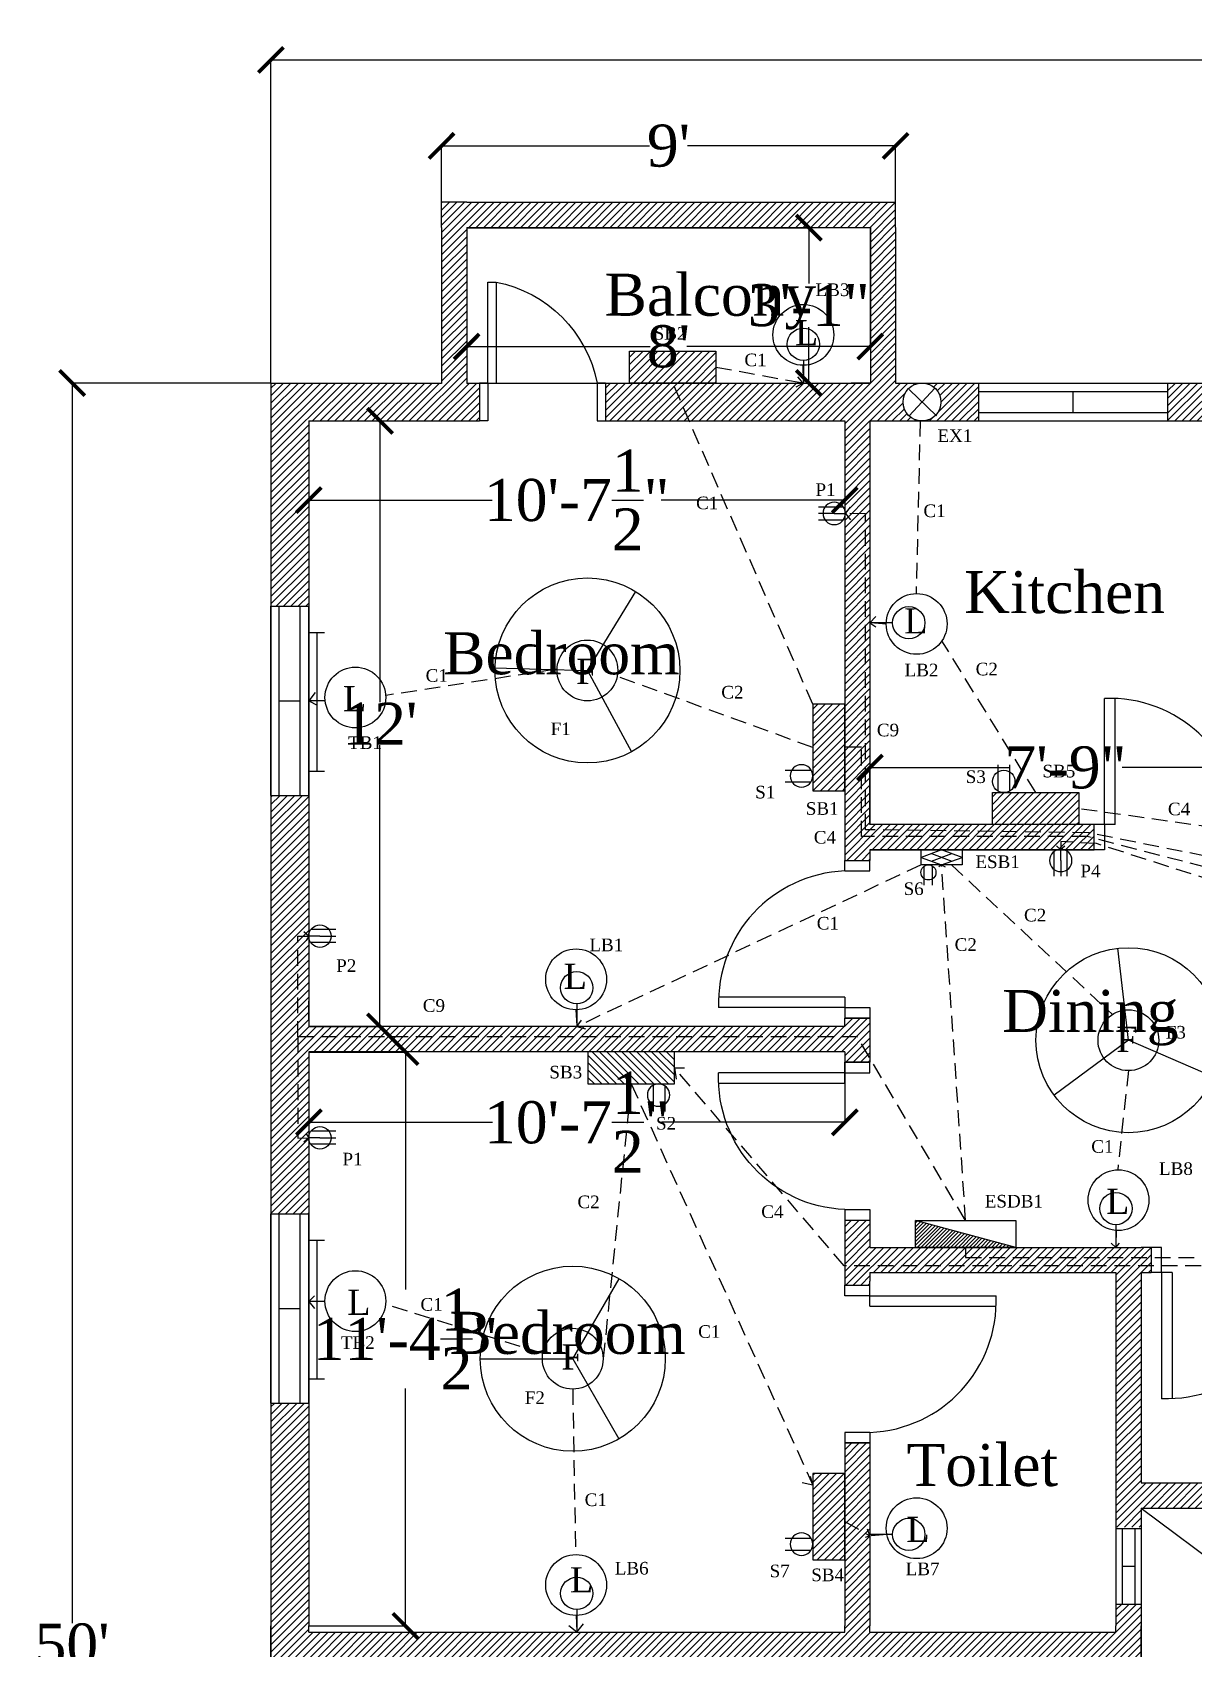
# Model space of a CAD drawing. Header units: inches. Extents: x -263 to 3557, y 209 to 1002.
# Drawn here: x -262.6 to 13.6, y 551.6 to 935.9 of the extents above; entities that cross this region are included whole.
import ezdxf

# ---------------------------------------------------------------- set-up
doc = ezdxf.new("R2010")
doc.units = ezdxf.units.IN
doc.header["$LTSCALE"] = 15
doc.header["$MEASUREMENT"] = 0
doc.linetypes.add('HIDDEN', pattern=[0.375, 0.25, -0.125])
for name, color, linetype in [('ConFit_name', 222, 'Continuous'), ('Dimensions', 18, 'Continuous'), ('Door', 84, 'Continuous'), ('EC', 20, 'HIDDEN'), ('EC_ARROW', 20, 'HIDDEN'), ('Fittings', 194, 'Continuous'), ('Fixtures', 34, 'Continuous'), ('GC', 152, 'HIDDEN'), ('GC_ARROW', 152, 'HIDDEN'), ('Hatches', 150, 'Continuous'), ('LF', 34, 'Continuous'), ('Maingate', 156, 'Continuous'), ('Text', 11, 'Continuous'), ('Window', 222, 'Continuous')]:
    doc.layers.add(name, color=color, linetype=linetype)
doc.styles.get("Standard").update_dxf_attribs({"font": 'times.ttf', "height": 10})
doc.dimstyles.get("Standard").update_dxf_attribs({"dimtxt": 6, "dimasz": 6, "dimexe": 0.18, "dimexo": 0.0625, "dimgap": 0.09, "dimtad": 0, "dimtih": 1, "dimtoh": 1, "dimzin": 0, "dimdsep": 46, "dimlunit": 4, "dimtxsty": 'Standard', "dimblk": 'ARCHTICK', "dimcen": 0.0625, "dimadec": 0, "dimazin": 0, "dimtfac": 1, "dimtofl": 0, "dimtmove": 0, "dimatfit": 3, "dimfxl": 1, "dimtolj": 1, "dimtzin": 0, "dimarcsym": 0})

# ---------------------------------------------------------------- blocks, each defined once
blk = doc.blocks.new('win')
for p, q in [((760.56, 398.24), (805.56, 398.24)), ((760.56, 398.24), (760.56, 389.24)), ((760.56, 396.24), (805.56, 396.24)), ((783.06, 396.24), (783.06, 391.24)), ((805.56, 398.24), (805.56, 389.24)), ((760.56, 391.24), (805.56, 391.24)), ((760.56, 389.24), (805.56, 389.24))]:
    blk.add_line(p, q)
blk = doc.blocks.new('window_vertical')
at = {"layer": 'Window', "rotation": 270}
blk.add_blockref('win', (-389.24, 805.56), dxfattribs=at)
blk = doc.blocks.new('window_v')
at = {"layer": 'Window'}
blk.add_blockref('win', (-760.56, -389.24), dxfattribs=at)
blk = doc.blocks.new('d22')
at = {"layer": 'Door'}
for p, q in [((0, -9), (0, 0)), ((2, 0), (0, 0)), ((2, -9), (2, 0)), ((28, -9), (28, 0)), ((28, 0), (30, 0)), ((30, -9), (30, 0)), ((2, -9), (0, -9)), ((2, -9), (4, -9)), ((2, -9), (2, -33)), ((4, -33), (4, -9)), ((30, -9), (28, -9)), ((2, -33), (4, -33))]:
    blk.add_line(p, q, dxfattribs=at)
blk.add_arc((-1.89, -3.11), 30.47, 281.1524, 348.8476, dxfattribs=at)
blk = doc.blocks.new('door')
at = {"layer": 'Door', "lineweight": -2}
for p, q in [((2.5, 6), (2.5, 36)), ((5, 6), (5, 36)), ((2.5, 6), (0, 6)), ((0, 0), (0, 6)), ((5, 6), (2.5, 6)), ((2.5, 6), (2.5, 0)), ((35, 6), (35, 0)), ((35, 6), (37.5, 6)), ((37.5, 6), (37.5, 0)), ((2.5, 0), (0, 0)), ((35, 0), (37.5, 0))]:
    blk.add_line(p, q, dxfattribs=at)
blk.add_arc((3.75, 4.75), 31.27, 2.2906, 92.2906, dxfattribs=at)
blk = doc.blocks.new('wi2')
at = {"layer": 'Window', "lineweight": -2}
for p, q in [((0, 6), (0, 0)), ((0, 6), (18, 6)), ((0, 4.5), (18, 4.5)), ((9, 4.5), (9, 1.5)), ((18, 6), (18, 0)), ((0, 1.5), (18, 1.5)), ((0, 0), (18, 0))]:
    blk.add_line(p, q, dxfattribs=at)
blk = doc.blocks.new('_ArchTick')
at = {"color": 0, "linetype": 'ByBlock', "const_width": 0.15}
blk.add_lwpolyline([(-0.5, -0.5), (0.5, 0.5)], dxfattribs=at)
blk = doc.blocks.new('*D45')
at = {"layer": 'Defpoints', "color": 0, "lineweight": -2}
for p in [(-205.87, 852.5), (-253.15, 252.5), (-205.87, 252.5)]:
    blk.add_point(p, dxfattribs=at)
at = {"layer": 'Dimensions', "color": 0, "lineweight": -2}
for p, q in [((-205.93, 852.5), (-253.33, 852.5)), ((-253.15, 852.5), (-253.15, 557.68)), ((-253.15, 252.5), (-253.15, 547.33)), ((-205.93, 252.5), (-253.33, 252.5))]:
    blk.add_line(p, q, dxfattribs=at)
at = {"layer": 'Dimensions', "color": 0, "lineweight": -2, "xscale": 6, "yscale": 6, "zscale": 6}
for p, rotation in [((-253.15, 852.5), 90), ((-253.15, 252.5), 270)]:
    blk.add_blockref('_ArchTick', p, dxfattribs=dict(at, rotation=rotation))
at = {"layer": 'Dimensions', "color": 0, "lineweight": -2, "insert": (-253.15, 552.5), "char_height": 10, "attachment_point": 5}
blk.add_mtext("\\A1;50'", dxfattribs=at)
blk = doc.blocks.new('*D46')
at = {"layer": 'Defpoints', "color": 0, "lineweight": -2}
for p in [(634.13, 929.32), (-205.87, 852.5), (634.13, 852.5)]:
    blk.add_point(p, dxfattribs=at)
at = {"layer": 'Dimensions', "color": 0, "lineweight": -2}
for p, q in [((-205.87, 852.57), (-205.87, 929.5)), ((-205.87, 929.32), (205.92, 929.32)), ((634.13, 929.32), (222.35, 929.32)), ((634.13, 852.57), (634.13, 929.5))]:
    blk.add_line(p, q, dxfattribs=at)
at = {"layer": 'Dimensions', "color": 0, "lineweight": -2, "xscale": 6, "yscale": 6, "zscale": 6, "rotation": 180}
blk.add_blockref('_ArchTick', (-205.87, 929.32), dxfattribs=at)
at = {"layer": 'Dimensions', "color": 0, "lineweight": -2, "xscale": 6, "yscale": 6, "zscale": 6}
blk.add_blockref('_ArchTick', (634.13, 929.32), dxfattribs=at)
at = {"layer": 'Dimensions', "color": 0, "lineweight": -2, "insert": (214.13, 929.32), "char_height": 10, "attachment_point": 5}
blk.add_mtext("\\A1;70'", dxfattribs=at)
blk = doc.blocks.new('*D47')
at = {"layer": 'Defpoints', "color": 0, "lineweight": -2}
for p in [(-57.29, 908.89), (-165.29, 895.5), (-57.29, 895.5)]:
    blk.add_point(p, dxfattribs=at)
at = {"layer": 'Dimensions', "color": 0, "lineweight": -2}
for p, q in [((-165.29, 895.57), (-165.29, 909.07)), ((-165.29, 908.89), (-115.79, 908.89)), ((-57.29, 908.89), (-106.78, 908.89)), ((-57.29, 895.57), (-57.29, 909.07))]:
    blk.add_line(p, q, dxfattribs=at)
at = {"layer": 'Dimensions', "color": 0, "lineweight": -2, "xscale": 6, "yscale": 6, "zscale": 6, "rotation": 180}
blk.add_blockref('_ArchTick', (-165.29, 908.89), dxfattribs=at)
at = {"layer": 'Dimensions', "color": 0, "lineweight": -2, "xscale": 6, "yscale": 6, "zscale": 6}
blk.add_blockref('_ArchTick', (-57.29, 908.89), dxfattribs=at)
at = {"layer": 'Dimensions', "color": 0, "lineweight": -2, "insert": (-111.29, 908.89), "char_height": 10, "attachment_point": 5}
blk.add_mtext("\\A1;9'", dxfattribs=at)
blk = doc.blocks.new('*D48')
at = {"layer": 'Defpoints', "color": 0, "lineweight": -2}
for p in [(-196.87, 843.5), (-196.87, 699.5), (-179.93, 699.5)]:
    blk.add_point(p, dxfattribs=at)
at = {"layer": 'Dimensions', "color": 0, "lineweight": -2}
for p, q in [((-196.81, 843.5), (-179.75, 843.5)), ((-179.93, 843.5), (-179.93, 776.59)), ((-179.93, 699.5), (-179.93, 766.41)), ((-196.81, 699.5), (-179.75, 699.5))]:
    blk.add_line(p, q, dxfattribs=at)
at = {"layer": 'Dimensions', "color": 0, "lineweight": -2, "xscale": 6, "yscale": 6, "zscale": 6}
for p, rotation in [((-179.93, 843.5), 90), ((-179.93, 699.5), 270)]:
    blk.add_blockref('_ArchTick', p, dxfattribs=dict(at, rotation=rotation))
at = {"layer": 'Dimensions', "color": 0, "lineweight": -2, "insert": (-179.93, 771.5), "char_height": 10, "attachment_point": 5}
blk.add_mtext("\\A1;12'", dxfattribs=at)
blk = doc.blocks.new('*D49')
at = {"layer": 'Defpoints', "color": 0, "lineweight": -2}
for p in [(-196.87, 843.5), (-69.37, 843.5), (-69.37, 824.69)]:
    blk.add_point(p, dxfattribs=at)
at = {"layer": 'Dimensions', "color": 0, "lineweight": -2}
for p, q in [((-196.87, 843.44), (-196.87, 824.51)), ((-69.37, 843.44), (-69.37, 824.51)), ((-196.87, 824.69), (-153.22, 824.69)), ((-69.37, 824.69), (-113.02, 824.69))]:
    blk.add_line(p, q, dxfattribs=at)
at = {"layer": 'Dimensions', "color": 0, "lineweight": -2, "xscale": 6, "yscale": 6, "zscale": 6, "rotation": 180}
blk.add_blockref('_ArchTick', (-196.87, 824.69), dxfattribs=at)
at = {"layer": 'Dimensions', "color": 0, "lineweight": -2, "xscale": 6, "yscale": 6, "zscale": 6}
blk.add_blockref('_ArchTick', (-69.37, 824.69), dxfattribs=at)
at = {"layer": 'Dimensions', "color": 0, "lineweight": -2, "insert": (-133.12, 824.69), "char_height": 10, "attachment_point": 5}
blk.add_mtext('\\A1;10\'-7{\\H1.000000x;\\S1/2;}"', dxfattribs=at)
blk = doc.blocks.new('*D50')
at = {"layer": 'Defpoints', "color": 0, "lineweight": -2}
for p in [(29.63, 761.06), (-63.37, 747.5), (29.63, 747.5)]:
    blk.add_point(p, dxfattribs=at)
at = {"layer": 'Dimensions', "color": 0, "lineweight": -2}
for p, q in [((-63.37, 747.57), (-63.37, 761.24)), ((-63.37, 761.06), (-30.38, 761.06)), ((29.63, 761.06), (-3.36, 761.06)), ((29.63, 747.57), (29.63, 761.24))]:
    blk.add_line(p, q, dxfattribs=at)
at = {"layer": 'Dimensions', "color": 0, "lineweight": -2, "xscale": 6, "yscale": 6, "zscale": 6, "rotation": 180}
blk.add_blockref('_ArchTick', (-63.37, 761.06), dxfattribs=at)
at = {"layer": 'Dimensions', "color": 0, "lineweight": -2, "xscale": 6, "yscale": 6, "zscale": 6}
blk.add_blockref('_ArchTick', (29.63, 761.06), dxfattribs=at)
at = {"layer": 'Dimensions', "color": 0, "lineweight": -2, "insert": (-16.87, 761.06), "char_height": 10, "attachment_point": 5}
blk.add_mtext('\\A1;7\'-9"', dxfattribs=at)
blk = doc.blocks.new('*D60')
at = {"layer": 'Defpoints', "color": 0, "lineweight": -2}
for p in [(-196.81, 693.5), (-69.37, 693.5), (-69.37, 676.74)]:
    blk.add_point(p, dxfattribs=at)
at = {"layer": 'Dimensions', "color": 0, "lineweight": -2}
for p, q in [((-196.81, 693.44), (-196.81, 676.56)), ((-69.37, 693.44), (-69.37, 676.56)), ((-196.81, 676.74), (-153.19, 676.74)), ((-69.37, 676.74), (-112.99, 676.74))]:
    blk.add_line(p, q, dxfattribs=at)
at = {"layer": 'Dimensions', "color": 0, "lineweight": -2, "xscale": 6, "yscale": 6, "zscale": 6, "rotation": 180}
blk.add_blockref('_ArchTick', (-196.81, 676.74), dxfattribs=at)
at = {"layer": 'Dimensions', "color": 0, "lineweight": -2, "xscale": 6, "yscale": 6, "zscale": 6}
blk.add_blockref('_ArchTick', (-69.37, 676.74), dxfattribs=at)
at = {"layer": 'Dimensions', "color": 0, "lineweight": -2, "insert": (-133.09, 676.74), "char_height": 10, "attachment_point": 5}
blk.add_mtext('\\A1;10\'-7{\\H1.000000x;\\S1/2;}"', dxfattribs=at)
blk = doc.blocks.new('*D63')
at = {"layer": 'Defpoints', "color": 0, "lineweight": -2}
for p in [(-159.29, 889.5), (-63.29, 889.5), (-63.29, 861.16)]:
    blk.add_point(p, dxfattribs=at)
at = {"layer": 'Dimensions', "color": 0, "lineweight": -2}
for p, q in [((-159.29, 889.44), (-159.29, 860.98)), ((-63.29, 889.44), (-63.29, 860.98)), ((-159.29, 861.16), (-115.64, 861.16)), ((-63.29, 861.16), (-106.94, 861.16))]:
    blk.add_line(p, q, dxfattribs=at)
at = {"layer": 'Dimensions', "color": 0, "lineweight": -2, "xscale": 6, "yscale": 6, "zscale": 6, "rotation": 180}
blk.add_blockref('_ArchTick', (-159.29, 861.16), dxfattribs=at)
at = {"layer": 'Dimensions', "color": 0, "lineweight": -2, "xscale": 6, "yscale": 6, "zscale": 6}
blk.add_blockref('_ArchTick', (-63.29, 861.16), dxfattribs=at)
at = {"layer": 'Dimensions', "color": 0, "lineweight": -2, "insert": (-111.29, 861.16), "char_height": 10, "attachment_point": 5}
blk.add_mtext("\\A1;8'", dxfattribs=at)
blk = doc.blocks.new('*D64')
at = {"layer": 'Defpoints', "color": 0, "lineweight": -2}
for p in [(-159.29, 889.44), (-159.29, 852.5), (-77.92, 852.5)]:
    blk.add_point(p, dxfattribs=at)
at = {"layer": 'Dimensions', "color": 0, "lineweight": -2}
for p, q in [((-159.22, 889.44), (-77.74, 889.44)), ((-77.92, 889.44), (-77.92, 876.15)), ((-77.92, 852.5), (-77.92, 865.8)), ((-159.22, 852.5), (-77.74, 852.5))]:
    blk.add_line(p, q, dxfattribs=at)
at = {"layer": 'Dimensions', "color": 0, "lineweight": -2, "xscale": 6, "yscale": 6, "zscale": 6}
for p, rotation in [((-77.92, 889.44), 90), ((-77.92, 852.5), 270)]:
    blk.add_blockref('_ArchTick', p, dxfattribs=dict(at, rotation=rotation))
at = {"layer": 'Dimensions', "color": 0, "lineweight": -2, "insert": (-77.92, 870.97), "char_height": 10, "attachment_point": 5}
blk.add_mtext('\\A1;3\'-1"', dxfattribs=at)
blk = doc.blocks.new('*D66')
at = {"layer": 'Defpoints', "color": 0, "lineweight": -2}
for p in [(-196.81, 693.44), (-196.87, 557), (-173.83, 557)]:
    blk.add_point(p, dxfattribs=at)
at = {"layer": 'Dimensions', "color": 0, "lineweight": -2}
for p, q in [((-196.74, 693.44), (-173.65, 693.44)), ((-173.83, 693.44), (-173.83, 636.96)), ((-173.83, 557), (-173.83, 613.49)), ((-196.81, 557), (-173.65, 557))]:
    blk.add_line(p, q, dxfattribs=at)
at = {"layer": 'Dimensions', "color": 0, "lineweight": -2, "xscale": 6, "yscale": 6, "zscale": 6}
for p, rotation in [((-173.83, 693.44), 90), ((-173.83, 557), 270)]:
    blk.add_blockref('_ArchTick', p, dxfattribs=dict(at, rotation=rotation))
at = {"layer": 'Dimensions', "color": 0, "lineweight": -2, "insert": (-173.83, 625.22), "char_height": 10, "attachment_point": 5}
blk.add_mtext('\\A1;11\'-4{\\H1.000000x;\\S1/2;}"', dxfattribs=at)
blk = doc.blocks.new('F')
at = {"layer": 'Fittings', "lineweight": -2}
for p, q in [((0, 0), (11.03, 19.03)), ((-22, 0), (0, 0)), ((0, 0), (10.98, -19.06))]:
    blk.add_line(p, q, dxfattribs=at)
blk.add_circle((0, 0), 22, dxfattribs=at)
blk = doc.blocks.new('LC')
at = {"layer": 'Fittings', "lineweight": -2}
blk.add_circle((0, 0), 3.84, dxfattribs=at)
blk = doc.blocks.new('LB')
at = {"layer": 'Fittings', "lineweight": -2}
blk.add_line((0, 5.39), (0, 0), dxfattribs=at)
blk.add_blockref('LC', (0, 9.23), dxfattribs=at)
blk = doc.blocks.new('SB')
at = {"layer": 'Fixtures', "lineweight": -2}
h = blk.add_hatch(dxfattribs=at)
h.set_pattern_fill('ANSI31', color=256, scale=10, style=0)
h.set_pattern_definition([(45, (151.571, -705.9063), (-0.8838835, 0.8838835), [])])
h.paths.add_polyline_path([(0, 0), (0, 7.61), (-20.56, 7.61), (-20.56, 0)])
blk.add_lwpolyline([(-20.56, 7.61), (0, 7.61), (0, 0), (-20.56, 0)], close=True, dxfattribs=at)
blk = doc.blocks.new('TL')
at = {"layer": 'Fittings', "lineweight": -2}
for p, q in [((1.89, 0), (0, 0)), ((1.89, 0), (1.89, -32.95)), ((3.77, 0), (1.89, 0)), ((1.89, -32.95), (0, -32.95)), ((3.77, -32.95), (1.89, -32.95))]:
    blk.add_line(p, q, dxfattribs=at)
blk = doc.blocks.new('S2')
at = {"layer": 'Fixtures', "lineweight": -2}
for p, q in [((-1.32, -2.32), (-1.32, 3.91)), ((1.46, -2.24), (1.46, 3.91))]:
    blk.add_line(p, q, dxfattribs=at)
blk.add_circle((0, 0), 2.67, dxfattribs=at)
blk = doc.blocks.new('S3')
at = {"layer": 'Fixtures', "lineweight": -2}
for p, q in [((-1.57, 3.74), (-1.57, -2.16)), ((0, 0), (0, 3.74)), ((0, 0), (0, -2.67)), ((1.54, 3.77), (1.54, -2.18))]:
    blk.add_line(p, q, dxfattribs=at)
blk.add_circle((0, 0), 2.67, dxfattribs=at)
blk = doc.blocks.new('EBDB')
at = {"layer": 'Fixtures', "lineweight": -2}
h = blk.add_hatch(dxfattribs=at)
h.set_pattern_fill('ANSI31', color=256, scale=5, style=0)
h.paths.add_polyline_path([(0, 0), (-23.83, 6.41), (-23.83, 0)])
blk.add_line((0, 0), (-23.83, 6.41), dxfattribs=at)
blk.add_lwpolyline([(0, 0), (-23.83, 0), (-23.83, 6.41), (0, 6.41)], close=True, dxfattribs=at)
blk = doc.blocks.new('ESB')
at = {"layer": 'Fixtures', "lineweight": -2}
for p, q in [((-4.67, 0), (-9.55, -1.78)), ((0.21, -1.78), (-4.67, 0)), ((-9.55, -1.78), (-4.67, -3.56)), ((-7.11, -0.89), (-2.23, -2.67)), ((-7.11, -2.67), (-2.23, -0.89)), ((-4.67, -3.56), (0.21, -1.78))]:
    blk.add_line(p, q, dxfattribs=at)
blk.add_lwpolyline([(-9.55, 0), (0.21, 0), (0.21, -3.56), (-9.55, -3.56)], close=True, dxfattribs=at)
blk = doc.blocks.new('Arrow')
at = {"layer": 'GC_ARROW', "lineweight": -2}
for p, q in [((1.5, 2), (0, 0)), ((0, 0), (2, -1))]:
    blk.add_line(p, q, dxfattribs=at)
blk = doc.blocks.new('ES2')
at = {"layer": 'Fixtures', "lineweight": -2}
for p, q in [((-1, -3), (-1, 1.5)), ((1, -3), (1, 1.5))]:
    blk.add_line(p, q, dxfattribs=at)
blk.add_circle((0, 0), 1.8, dxfattribs=at)

msp = doc.modelspace()

# ---------------------------------------------------------------- hatches: boundary and pattern name
at = {"layer": 'Hatches', "lineweight": -2}
h = msp.add_hatch(dxfattribs=at)
h.set_pattern_fill('ANSI31', color=256, scale=10, style=0)
h.paths.add_polyline_path([(27.424, 747.503), (27.424, 741.503), (35.632, 741.503), (35.632, 843.503), (91.326, 843.503), (91.326, 852.503), (29.694, 852.503), (29.694, 889.602), (125.694, 889.602), (125.694, 852.503), (121.326, 852.503), (121.326, 843.503), (163.132, 843.503), (163.132, 602.903), (172.121, 602.903), (172.121, 636.503), (172.125, 717.503), (196.122, 717.503), (196.122, 726.503), (172.126, 726.503), (172.132, 852.503), (131.694, 852.503), (131.694, 895.602), (23.694, 895.602), (23.694, 852.503), (7.406, 852.503), (7.403, 843.503), (29.632, 843.503), (29.632, 747.503)])
h.paths.add_polyline_path([(402.057, 741.503), (402.057, 747.503), (398.632, 747.503), (398.632, 843.503), (420.861, 843.503), (420.858, 852.503), (404.569, 852.503), (404.569, 895.602), (296.569, 895.602), (296.569, 852.503), (256.132, 852.503), (256.138, 726.503), (232.142, 726.503), (232.142, 717.503), (256.139, 717.503), (256.143, 636.503), (256.143, 602.903), (265.132, 602.903), (265.132, 843.503), (306.938, 843.503), (306.938, 852.503), (302.569, 852.503), (302.569, 889.602), (398.569, 889.602), (398.569, 852.503), (336.938, 852.503), (336.938, 843.503), (392.632, 843.503), (392.632, 741.503)])
edge = h.paths.add_edge_path()
edge.add_arc((-51, 847.992), 4.5, 274.14112, 625.85888)
edge.add_line((-51.325, 843.503), (-63.368, 843.503))
edge.add_line((-63.368, 843.503), (-63.368, 747.503))
edge.add_line((-63.368, 747.503), (-10.076, 747.503))
edge.add_line((-10.076, 747.503), (-10.076, 741.503))
edge.add_line((-10.076, 741.503), (-63.368, 741.503))
edge.add_line((-63.368, 741.503), (-63.368, 739))
edge.add_line((-63.368, 739), (-69.368, 739))
edge.add_line((-69.368, 739), (-69.368, 843.503))
edge.add_line((-69.368, 843.503), (-126.272, 843.503))
edge.add_line((-126.272, 843.503), (-126.272, 852.503))
edge.add_line((-126.272, 852.503), (-63.287, 852.503))
edge.add_line((-63.287, 852.503), (-63.287, 889.503))
edge.add_line((-63.287, 889.503), (-159.287, 889.503))
edge.add_line((-159.287, 889.503), (-159.287, 852.503))
edge.add_line((-159.287, 852.503), (-156.272, 852.503))
edge.add_line((-156.272, 852.503), (-156.272, 843.503))
edge.add_line((-156.272, 843.503), (-196.868, 843.503))
edge.add_line((-196.868, 843.503), (-196.868, 799.441))
edge.add_line((-196.868, 799.441), (-205.868, 799.441))
edge.add_line((-205.868, 799.441), (-205.868, 852.503))
edge.add_line((-205.868, 852.503), (-165.287, 852.503))
edge.add_line((-165.287, 852.503), (-165.287, 895.503))
edge.add_line((-165.287, 895.503), (-57.287, 895.503))
edge.add_line((-57.287, 895.503), (-57.287, 852.503))
edge.add_line((-57.287, 852.503), (-37.594, 852.503))
edge.add_line((-37.594, 852.503), (-37.597, 843.503))
edge.add_line((-37.597, 843.503), (-50.675, 843.503))
edge = h.paths.add_edge_path()
edge.add_arc((480, 848.003), 4.641, 104.1361, 255.86389)
edge.add_line((478.867, 843.503), (465.861, 843.503))
edge.add_line((465.861, 843.503), (465.858, 852.503))
edge.add_line((465.858, 852.503), (478.867, 852.503))
edge = h.paths.add_edge_path()
edge.add_arc((480, 848.003), 4.641, 284.13611, 435.8639)
edge.add_line((481.133, 852.503), (485.551, 852.503))
edge.add_line((485.551, 852.503), (485.551, 895.503))
edge.add_line((485.551, 895.503), (593.551, 895.503))
edge.add_line((593.551, 895.503), (593.551, 852.503))
edge.add_line((593.551, 852.503), (634.132, 852.503))
edge.add_line((634.132, 852.503), (634.132, 799.441))
edge.add_line((634.132, 799.441), (625.132, 799.441))
edge.add_line((625.132, 799.441), (625.132, 843.503))
edge.add_line((625.132, 843.503), (584.536, 843.503))
edge.add_line((584.536, 843.503), (584.536, 852.503))
edge.add_line((584.536, 852.503), (587.551, 852.503))
edge.add_line((587.551, 852.503), (587.551, 889.503))
edge.add_line((587.551, 889.503), (491.551, 889.503))
edge.add_line((491.551, 889.503), (491.551, 852.503))
edge.add_line((491.551, 852.503), (554.536, 852.503))
edge.add_line((554.536, 852.503), (554.536, 843.503))
edge.add_line((554.536, 843.503), (497.632, 843.503))
edge.add_line((497.632, 843.503), (497.632, 739))
edge.add_line((497.632, 739), (491.632, 739))
edge.add_line((491.632, 739), (491.632, 741.503))
edge.add_line((491.632, 741.503), (439.557, 741.503))
edge.add_line((439.557, 741.503), (439.557, 747.503))
edge.add_line((439.557, 747.503), (491.632, 747.503))
edge.add_line((491.632, 747.503), (491.632, 843.503))
edge.add_line((491.632, 843.503), (481.133, 843.503))
h = msp.add_hatch(dxfattribs=at)
h.set_pattern_fill('ANSI31', color=256, scale=10, style=0)
h.paths.add_polyline_path([(-63.368, 701.5), (-69.368, 701.5), (-69.368, 699.5), (-196.868, 699.5), (-196.868, 701.003), (-196.868, 705.503), (-196.868, 754.441), (-205.868, 754.441), (-205.868, 655.003), (-196.868, 655.003), (-196.868, 693.5), (-69.368, 693.5), (-69.368, 691), (-63.368, 691)])
h.paths.add_polyline_path([(1.132, 641.003), (3.5, 641.003), (3.5, 647.003), (1.132, 647.003), (-4.868, 647.003), (-63.368, 647.003), (-63.368, 653.5), (-69.368, 653.5), (-69.368, 638), (-63.368, 638), (-63.368, 639.003), (-63.368, 641.003), (-4.868, 641.003), (-4.868, 580.5), (1.132, 580.5), (1.132, 585), (61, 585), (61, 591), (1.132, 591)])
h = msp.add_hatch(dxfattribs=at)
h.set_pattern_fill('ANSI31', color=256, scale=10, style=0)
h.paths.add_polyline_path([(1.132, 557.003), (1.132, 562.204), (-4.868, 562.204), (-4.868, 557.003), (-4.868, 555.503), (-63.368, 555.503), (-63.368, 557.003), (-63.368, 600.5), (-69.368, 600.5), (-69.368, 557.003), (-69.368, 555.503), (-196.868, 555.503), (-196.868, 557.003), (-196.868, 610.003), (-205.868, 610.003), (-205.868, 548.003), (-205.868, 495.003), (-196.868, 495.003), (-196.868, 548.003), (-196.868, 549.503), (-69.368, 549.503), (-69.368, 548.003), (-69.368, 504.507), (-63.368, 504.507), (-63.368, 548.003), (-63.368, 549.503), (-4.868, 549.503), (-4.868, 548.003), (-4.868, 542.803), (1.132, 542.803)])
h.paths.add_polyline_path([(172.132, 557.003), (172.132, 561.903), (163.132, 561.903), (163.132, 557.003), (163.132, 555.503), (94.132, 555.503), (94.132, 557.003), (94.132, 645.503), (94.132, 647.003), (85.132, 647.003), (41, 647.003), (41, 641.003), (85.132, 641.003), (88.132, 641.003), (88.132, 591), (79, 591), (79, 585), (88.132, 585), (88.132, 557.003), (88.132, 548.003), (88.132, 520.007), (79, 520.007), (79, 514.007), (88.132, 514.007), (88.132, 464.003), (85.132, 464.003), (41, 464.003), (41, 458.003), (85.132, 458.003), (94.132, 458.003), (94.132, 459.503), (94.132, 548.003), (94.132, 549.503), (163.132, 549.503), (163.132, 548.003), (163.132, 543.103), (172.132, 543.103), (172.132, 548.003)])
h.paths.add_polyline_path([(340.132, 557.003), (340.132, 585), (349.264, 585), (349.264, 591), (340.132, 591), (340.132, 641.003), (343.132, 641.003), (387.264, 641.003), (387.264, 647.003), (343.132, 647.003), (334.132, 647.003), (334.132, 645.503), (334.132, 557.003), (334.132, 555.503), (265.132, 555.503), (265.132, 557.003), (265.132, 561.903), (256.132, 561.903), (256.132, 557.003), (256.132, 548.003), (256.132, 543.103), (265.132, 543.103), (265.132, 548.003), (265.132, 549.503), (334.132, 549.503), (334.132, 548.003), (334.132, 459.503), (334.132, 458.003), (343.132, 458.003), (387.264, 458.003), (387.264, 464.003), (343.132, 464.003), (340.132, 464.003), (340.132, 514.007), (349.264, 514.007), (349.264, 520.007), (340.132, 520.007), (340.132, 548.003)])
h.paths.add_polyline_path([(634.132, 557.003), (634.132, 610.003), (625.132, 610.003), (625.132, 557.003), (625.132, 555.503), (497.632, 555.503), (497.632, 557.003), (497.632, 600.5), (491.632, 600.5), (491.632, 557.003), (491.632, 555.503), (433.132, 555.503), (433.132, 557.003), (433.132, 562.204), (427.132, 562.204), (427.132, 548.003), (427.132, 542.803), (433.132, 542.803), (433.132, 548.003), (433.132, 549.503), (491.632, 549.503), (491.632, 548.003), (491.632, 504.507), (497.632, 504.507), (497.632, 548.003), (497.632, 549.503), (625.132, 549.503), (625.132, 548.003), (625.132, 495.003), (634.132, 495.003)])

# ---------------------------------------------------------------- linework, layer by layer
at = {"lineweight": -2}
for p, q in [((-165.287, 889.503), (-165.287, 895.503)), ((-159.287, 895.503), (-165.287, 895.503)), ((-63.287, 895.503), (-57.287, 895.503)), ((-57.287, 889.503), (-57.287, 895.503)), ((-156.272, 852.503), (-156.272, 843.503)), ((-126.272, 852.503), (-126.272, 843.503)), ((-10.076, 747.503), (-63.368, 747.503)), ((-10.076, 741.503), (-10.076, 747.503)), ((-69.368, 741.503), (-69.368, 739)), ((-69.368, 739), (-63.368, 739)), ((-63.368, 741.503), (-63.368, 739)), ((-63.368, 741.503), (-10.076, 741.503)), ((-196.868, 701.003), (-196.868, 705.503)), ((-69.368, 699.5), (-196.868, 699.5)), ((-69.368, 699.5), (-69.368, 701.5)), ((-69.368, 701.5), (-63.368, 701.5)), ((-63.368, 701.5), (-63.368, 691)), ((-69.368, 693.5), (-196.868, 693.5)), ((-69.368, 693.5), (-69.368, 691)), ((-69.368, 691), (-63.368, 691)), ((-69.368, 691), (-63.368, 691)), ((-69.368, 653.5), (-69.368, 638)), ((-69.368, 653.5), (-63.368, 653.5)), ((-63.368, 653.5), (-63.368, 647.003)), ((-4.868, 647.003), (1.132, 647.003)), ((3.5, 647.003), (1.132, 647.003)), ((3.5, 647.003), (3.5, 641.003)), ((-69.368, 638), (-63.368, 638)), ((-63.368, 638), (-63.368, 639.003)), ((1.132, 641.003), (3.5, 641.003)), ((-69.368, 600.5), (-69.368, 557.003)), ((-69.368, 600.5), (-63.368, 600.5)), ((-63.368, 600.5), (-63.368, 557.003)), ((1.132, 591), (88.132, 591)), ((1.132, 585), (88.132, 585)), ((1.132, 585), (88.132, 520.007)), ((-196.868, 555.503), (-196.868, 557.003)), ((-69.368, 555.503), (-69.368, 557.003)), ((-63.368, 555.503), (-63.368, 557.003)), ((-4.868, 555.503), (-4.868, 557.003))]:
    msp.add_line(p, q, dxfattribs=at)
for p, q in [((-159.287, 895.503), (-63.287, 895.503)), ((-165.287, 889.503), (-165.287, 852.404)), ((-159.287, 889.503), (-159.287, 852.404)), ((-159.287, 889.503), (-63.287, 889.503)), ((-63.287, 889.503), (-63.287, 852.503)), ((-57.287, 889.503), (-57.287, 852.503)), ((-205.868, 852.503), (-165.287, 852.503)), ((-205.868, 852.503), (-205.868, 548.003)), ((-159.287, 852.503), (-152.272, 852.503)), ((-128.272, 852.503), (-63.287, 852.503)), ((-63.368, 852.503), (-67.868, 852.463)), ((-57.287, 852.503), (23.694, 852.503)), ((-196.868, 843.503), (-156.272, 843.503)), ((-196.868, 843.503), (-196.868, 705.503)), ((-196.868, 843.503), (-196.868, 705.503)), ((-126.272, 843.503), (-69.368, 843.503)), ((-69.368, 843.503), (-69.368, 741.503)), ((-63.368, 843.503), (-63.368, 747.503)), ((-63.368, 843.503), (29.632, 843.503)), ((-196.868, 701.003), (-196.868, 699.5)), ((-196.868, 701.003), (-196.868, 699.5)), ((-63.368, 701.003), (-63.368, 699.003)), ((-196.868, 693.5), (-196.868, 557.003)), ((-196.868, 693.5), (-196.868, 557.003)), ((-63.368, 647.003), (-4.868, 647.003)), ((-63.368, 641.003), (-4.868, 641.003)), ((-63.368, 641.003), (-63.368, 639.003)), ((-4.868, 641.003), (-4.868, 557.003)), ((1.132, 641.003), (1.132, 591)), ((1.132, 585), (1.132, 548.003)), ((-205.868, 252.503), (-205.868, 557.003)), ((-196.868, 555.503), (-69.368, 555.503)), ((-63.368, 555.503), (-4.868, 555.503)), ((1.132, 520.007), (1.132, 557.003))]:
    msp.add_line(p, q)
at = {"layer": 'EC', "lineweight": -2}
for p, q in [((-51.213, 737.946), (-133.118, 699.5)), ((-40.615, 653.409), (-46.33, 737.946)), ((-44, 737.946), (-5.708, 702.37)), ((-199.423, 697.026), (-199.423, 721)), ((-199.423, 721), (-196.868, 721)), ((-196.868, 721), (-198, 722)), ((-196.868, 721), (-197.5, 720)), ((-133.356, 703.499), (-133.118, 699.5)), ((-5.708, 702.37), (-5.712, 702.373)), ((-66.368, 697.026), (-199.423, 697.026)), ((-199.423, 697.026), (-199.423, 672.997)), ((-40.615, 653.409), (-66.368, 697.026)), ((-1.903, 689.021), (-4.447, 665.455)), ((-199.423, 672.997), (-196.868, 673.048)), ((-4.85, 651.196), (-4.868, 647.003)), ((-40.615, 647.003), (-40.615, 644.634)), ((-40.615, 644.634), (59.529, 644.634))]:
    msp.add_line(p, q, dxfattribs=at)
at = {"layer": 'EC_ARROW', "lineweight": -2}
for p, q in [((-46.33, 737.946), (-47, 737.5)), ((-46.33, 737.946), (-45.5, 737.5)), ((-133.118, 699.5), (-132, 701)), ((-133.118, 699.5), (-131, 699)), ((-196.868, 673.046), (-198, 672)), ((-197.5, 674), (-196.868, 673.046)), ((-4.868, 647.003), (-6, 648)), ((-4.868, 647.003), (-4, 648))]:
    msp.add_line(p, q, dxfattribs=at)
at = {"layer": 'Fittings', "lineweight": -2}
msp.add_line((-196.868, 699.5), (-196.868, 699.5), dxfattribs=at)
msp.add_line((-196.868, 699.5), (-196.868, 699.5), dxfattribs=at)
at = {"layer": 'Fixtures', "lineweight": -2}
for p, q in [((-54.082, 844.717), (-47.918, 851.266)), ((-54.082, 850.928), (-47.575, 844.717))]:
    msp.add_line(p, q, dxfattribs=at)
for centre, radius in [((-79.219, 863.942), 7.229), ((-51, 847.992), 4.5), ((-52.271, 795.229), 7.229), ((-130.58, 784.174), 7.229), ((-185.771, 777.729), 7.229), ((-133.271, 710.729), 7.229), ((-1.903, 696.25), 7.229), ((-4.271, 658.229), 7.229), ((-185.771, 634.229), 7.229), ((-134.067, 620.533), 7.229), ((-52.271, 580.229), 7.229), ((-133.271, 566.729), 7.229)]:
    msp.add_circle(centre, radius, dxfattribs=at)
at = {"layer": 'GC', "lineweight": -2}
for p, q in [((-79.311, 856.763), (-79.252, 852.503)), ((-76.976, 776.142), (-110.307, 852.503)), ((-51.426, 843.503), (-52.398, 802.456)), ((-64.424, 821.434), (-69.368, 821.516)), ((-64.424, 746.291), (-64.424, 821.434)), ((-55.5, 800.5), (-55.5, 800.5)), ((-59.475, 795.172), (-63.368, 795.503)), ((-23.941, 755.111), (-46.251, 791.228)), ((-137.784, 784.491), (-178.559, 778.215)), ((-76.976, 765.861), (-123.503, 782.782)), ((-192.874, 776.984), (-196.868, 776.941)), ((-65.361, 765.954), (-69.368, 765.954)), ((-65.361, 744.665), (-65.361, 765.954)), ((107.652, 734.239), (-13.661, 751.307)), ((-11.478, 745.6), (-64.424, 746.291)), ((104.658, 722.412), (-11.478, 745.6)), ((-11.682, 744.665), (-65.361, 744.665)), ((-18, 741.503), (-19, 742.5)), ((-9.5, 743), (-18, 743.5)), ((-18, 743.5), (-18, 741.503)), ((-18, 741.67), (-17, 742.5)), ((92.686, 717.656), (-11.682, 744.665)), ((109.5, 705), (-9.5, 743)), ((-69.515, 642.648), (-109.89, 689.696)), ((-120.171, 685.892), (-126.931, 619.388)), ((-120.171, 685.892), (-76.976, 590.5)), ((94.132, 642.648), (-69.515, 642.648)), ((-193.249, 634.167), (-196.868, 634.154)), ((-141.182, 621.768), (-178.583, 633.467)), ((-134.088, 613.306), (-133.398, 573.956)), ((-69.368, 581.832), (-63.369, 578.408)), ((-59.313, 578.704), (-63.372, 578.411)), ((-133.279, 559.486), (-133.118, 555.503))]:
    msp.add_line(p, q, dxfattribs=at)
at = {"layer": 'GC_ARROW', "lineweight": -2}
for p, q in [((-100.026, 856.307), (-79.252, 852.503)), ((-79.252, 852.503), (-80.5, 854)), ((-79.252, 852.503), (-81, 851.5)), ((-69.203, 821.513), (-68, 823)), ((-69.203, 821.516), (-68, 820)), ((-63.368, 795.503), (-62, 797)), ((-63.368, 795.503), (-62, 794.5)), ((-109.89, 689.696), (-109.5, 687)), ((-109.89, 689.696), (-107.5, 689.696)), ((-196.868, 634.154), (-195.5, 635.5)), ((-196.868, 634.154), (-195.5, 632.503)), ((-76.976, 590.5), (-77.5, 592.5)), ((-76.976, 590.5), (-79.5, 591)), ((-63.372, 578.411), (-64.5, 578)), ((-63.372, 578.411), (-64, 580)), ((-133.118, 555.503), (-131.5, 557.5)), ((-133.118, 555.503), (-135, 557))]:
    msp.add_line(p, q, dxfattribs=at)
at = {"layer": 'Hatches', "lineweight": -2}
msp.add_line((-196.868, 843.503), (-196.868, 699.5), dxfattribs=at)
at = {"layer": 'Maingate', "lineweight": -2}
msp.add_line((-7.576, 741.503), (-63.368, 741.503), dxfattribs=at)

# ---------------------------------------------------------------- block references
at = {"layer": 'Door', "xscale": -1, "rotation": 180}
msp.add_blockref('d22', (-156.272, 843.503), dxfattribs=at)
at = {"layer": 'Door', "lineweight": -2}
msp.add_blockref('door', (-10.076, 741.503), dxfattribs=at)
for p, rotation in [((-63.368, 701.5), 90), ((-69.368, 638), 270)]:
    msp.add_blockref('door', p, dxfattribs=dict(at, rotation=rotation))
at = {"layer": 'Door', "lineweight": -2, "xscale": -1}
for p, rotation in [((-63.368, 691), 90), ((3.5, 647.003), 180)]:
    msp.add_blockref('door', p, dxfattribs=dict(at, rotation=rotation))
at = {"layer": 'Fittings', "lineweight": -2}
for name, p in [('LB', (-79.213, 852.503)), ('TL', (-196.868, 793.128)), ('LB', (-133.118, 699.5)), ('LB', (-4.868, 647.003)), ('TL', (-196.868, 648.615)), ('F', (-134.067, 620.533)), ('LB', (-133.118, 555.503))]:
    msp.add_blockref(name, p, dxfattribs=at)
for name, p, rotation in [('F', (-130.58, 784.174), 358.4936036363048), ('LB', (-63.368, 795.503), 270), ('F', (-1.903, 696.25), 156.6108921083922), ('LB', (-63.368, 578.752), 270)]:
    msp.add_blockref(name, p, dxfattribs=dict(at, rotation=rotation))
at = {"layer": 'Fixtures', "lineweight": -2}
for name, p in [('SB', (-100.026, 852.503)), ('S2', (-31.552, 757.781)), ('SB', (-13.661, 747.503)), ('ES2', (-49.469, 736.153)), ('ESB', (-41.661, 741.503)), ('EBDB', (-28.699, 647.003))]:
    msp.add_blockref(name, p, dxfattribs=at)
at = {"layer": 'Fixtures', "lineweight": -2, "xscale": -1}
for name, p, rotation in [('S3', (-71.873, 821.516), 90), ('SB', (-69.368, 755.581), 90), ('S2', (-79.646, 759.094), 90), ('S3', (-18, 739), 180), ('SB', (-109.89, 693.5), 180), ('S2', (-113.656, 683.223), 180), ('SB', (-69.368, 572.711), 90), ('S2', (-79.646, 576.43), 90)]:
    msp.add_blockref(name, p, dxfattribs=dict(at, rotation=rotation))
at = {"layer": 'Fixtures', "lineweight": -2, "rotation": 270}
for p in [(-194.198, 721), (-194.198, 673.047)]:
    msp.add_blockref('S3', p, dxfattribs=at)
at = {"layer": 'GC_ARROW', "lineweight": -2}
msp.add_blockref('Arrow', (-196.868, 776.941), dxfattribs=at)
at = {"layer": 'Window'}
for name, p, rotation in [('window_v', (-37.597, 843.503), 359.9850414920034), ('window_vertical', (-196.868, 799.441), 180), ('window_vertical', (-196.868, 655.003), 180)]:
    msp.add_blockref(name, p, dxfattribs=dict(at, rotation=rotation))
at = {"layer": 'Window', "lineweight": -2, "xscale": -1, "rotation": 90}
msp.add_blockref('wi2', (1.132, 580.204), dxfattribs=at)

# ---------------------------------------------------------------- texts
at = {"layer": 'ConFit_name', "lineweight": -2, "char_height": 3, "width": 10, "attachment_point": 1}
for s, insert in [('{\\C7;LB3}', (-76.321, 876.18)), ('{\\C7;SB2}', (-114.817, 865.821)), ('{\\C7;EX1}', (-47.333, 841.494)), ('{\\C7;P1}', (-76.324, 828.665)), ('{\\C7;LB2}', (-55.133, 785.77)), ('{\\C7;F1}', (-139.337, 771.79)), ('{\\C7;TB1}', (-187.5, 768.5)), ('{\\C7;SB5}', (-22.345, 761.74)), ('{\\C7;S3}', (-40.595, 760.408)), ('{\\C7;S1}', (-90.673, 756.742)), ('{\\C7;SB1}', (-78.639, 752.846)), ('{\\C7;ESB1}', (-38.308, 740.184)), ('{\\C7;P4}', (-13.333, 737.997)), ('{\\C7;S6}', (-55.374, 733.784)), ('{\\C7;LB1}', (-130.113, 720.414)), ('{\\C7;P2}', (-190.333, 715.497)), ('{\\C7;F3}', (6.975, 699.657)), ('{\\C7;SB3}', (-139.633, 690.17)), ('{\\C7;S2}', (-114.255, 678.001)), ('{\\C7;P1}', (-188.833, 669.497)), ('{\\C7;LB8}', (5.371, 667.219)), ('{\\C7;ESDB1}', (-36.076, 659.481)), ('{\\C7;TB2}', (-189.218, 625.868)), ('{\\C7;F2}', (-145.486, 612.766)), ('{\\C7;LB6}', (-124.074, 572.227)), ('{\\C7;S7}', (-87.241, 571.574)), ('{\\C7;SB4}', (-77.344, 570.641)), ('{\\C7;LB7}', (-54.879, 572.064))]:
    msp.add_mtext(s, dxfattribs=dict(at, insert=insert))
at = {"layer": 'EC', "lineweight": -2, "char_height": 3, "width": 9.5, "attachment_point": 1}
for s, insert in [('C2', (-26.737, 727.498)), ('C1', (-76.035, 725.569)), ('C2', (-43.237, 720.498)), ('C9', (-169.737, 706.001)), ('C1', (-10.737, 672.498))]:
    msp.add_mtext(s, dxfattribs=dict(at, insert=insert))
at = {"layer": 'GC', "lineweight": -2, "char_height": 3, "width": 9, "attachment_point": 1}
for s, insert in [('C1', (-93.237, 859.498)), ('C1', (-104.737, 825.498)), ('C1', (-50.658, 823.624)), ('C1', (-169.058, 784.47)), ('C2', (-38.237, 785.998)), ('C2', (-98.737, 780.498)), ('C9', (-61.737, 771.501)), ('C4', (7.499, 752.735)), ('C4', (-76.737, 746.001)), ('C2', (-132.952, 659.322)), ('C4', (-89.237, 656.998)), ('C1', (-170.292, 634.951)), ('C1', (-104.237, 628.498)), ('C1', (-131.237, 588.498))]:
    msp.add_mtext(s, dxfattribs=dict(at, insert=insert))
at = {"layer": 'LF', "lineweight": -2, "char_height": 6, "width": 21.5, "attachment_point": 1}
for s, insert in [('L', (-81.214, 867.461)), ('L', (-55.214, 798.961)), ('F', (-133.259, 786.957)), ('L', (-188.714, 780.461)), ('L', (-136.214, 714.461)), ('F', (-4.759, 699.457)), ('L', (-7.214, 660.961)), ('L', (-187.714, 636.961)), ('F', (-136.759, 623.957)), ('L', (-54.714, 582.961)), ('L', (-134.714, 570.961))]:
    msp.add_mtext(s, dxfattribs=dict(at, insert=insert))
at = {"layer": 'Text', "lineweight": -2, "char_height": 10, "attachment_point": 1}
for s, insert, width in [('Balcony', (-126.5, 878.5), 53.5), ('Kitchen', (-40.989, 807.792), 63), ('Bedroom', (-164.892, 793.257), 53), ('Dining', (-31.955, 708.232), 65.5), ('Bedroom', (-163.387, 631.679), 53), ('Toilet', (-54.692, 600.271), 36)]:
    msp.add_mtext(s, dxfattribs=dict(at, insert=insert, width=width))

# ---------------------------------------------------------------- dimensions: what is measured, and where the dimension line sits
at = {"layer": 'Dimensions', "lineweight": -2}
for base, p1, p2, picture, middle in [((634.132, 929.321), (-205.868, 852.503), (634.132, 852.503), '*D46', (214.132, 929.321)), ((-57.287, 908.887), (-165.287, 895.503), (-57.287, 895.503), '*D47', (-111.287, 908.887)), ((-63.287, 861.158), (-159.287, 889.503), (-63.287, 889.503), '*D63', (-111.287, 861.158)), ((-69.368, 824.686), (-196.868, 843.503), (-69.368, 843.503), '*D49', (-133.118, 824.686))]:
    dim = msp.add_linear_dim(base=base, p1=p1, p2=p2, dimstyle='Standard', dxfattribs=at)
    dim.commit()
    dim.dimension.update_dxf_attribs({"geometry": picture, "text_midpoint": middle})
for base, p1, p2, picture, middle in [((-77.923, 852.503), (-159.287, 889.441), (-159.287, 852.503), '*D64', (-77.923, 870.972)), ((-253.145, 252.503), (-205.868, 852.503), (-205.868, 252.503), '*D45', (-253.145, 552.503)), ((-179.925, 699.5), (-196.868, 843.503), (-196.868, 699.5), '*D48', (-179.925, 771.502)), ((-173.8277, 557.0034), (-196.8055, 693.4375), (-196.868, 557.0034), '*D66', (-173.8277, 625.2204))]:
    dim = msp.add_linear_dim(base=base, p1=p1, p2=p2, angle=90, dimstyle='Standard', dxfattribs=at)
    dim.commit()
    dim.dimension.update_dxf_attribs({"geometry": picture, "text_midpoint": middle})
dim = msp.add_linear_dim(base=(29.632, 761.063), p1=(-63.368, 747.503), p2=(29.632, 747.503), dimstyle='Standard', dxfattribs=at)
dim.commit()
dim.dimension.update_dxf_attribs({"geometry": '*D50', "text_midpoint": (-16.868, 761.063), "dimtype": 160})
dim = msp.add_linear_dim(base=(-69.368, 676.738), p1=(-196.806, 693.5), p2=(-69.368, 693.5), dimstyle='Standard', override={"dimtxsty": 'Standard'}, dxfattribs=at)
dim.commit()
dim.dimension.update_dxf_attribs({"geometry": '*D60', "text_midpoint": (-133.087, 676.738)})

doc.saveas('drawing.dxf')
